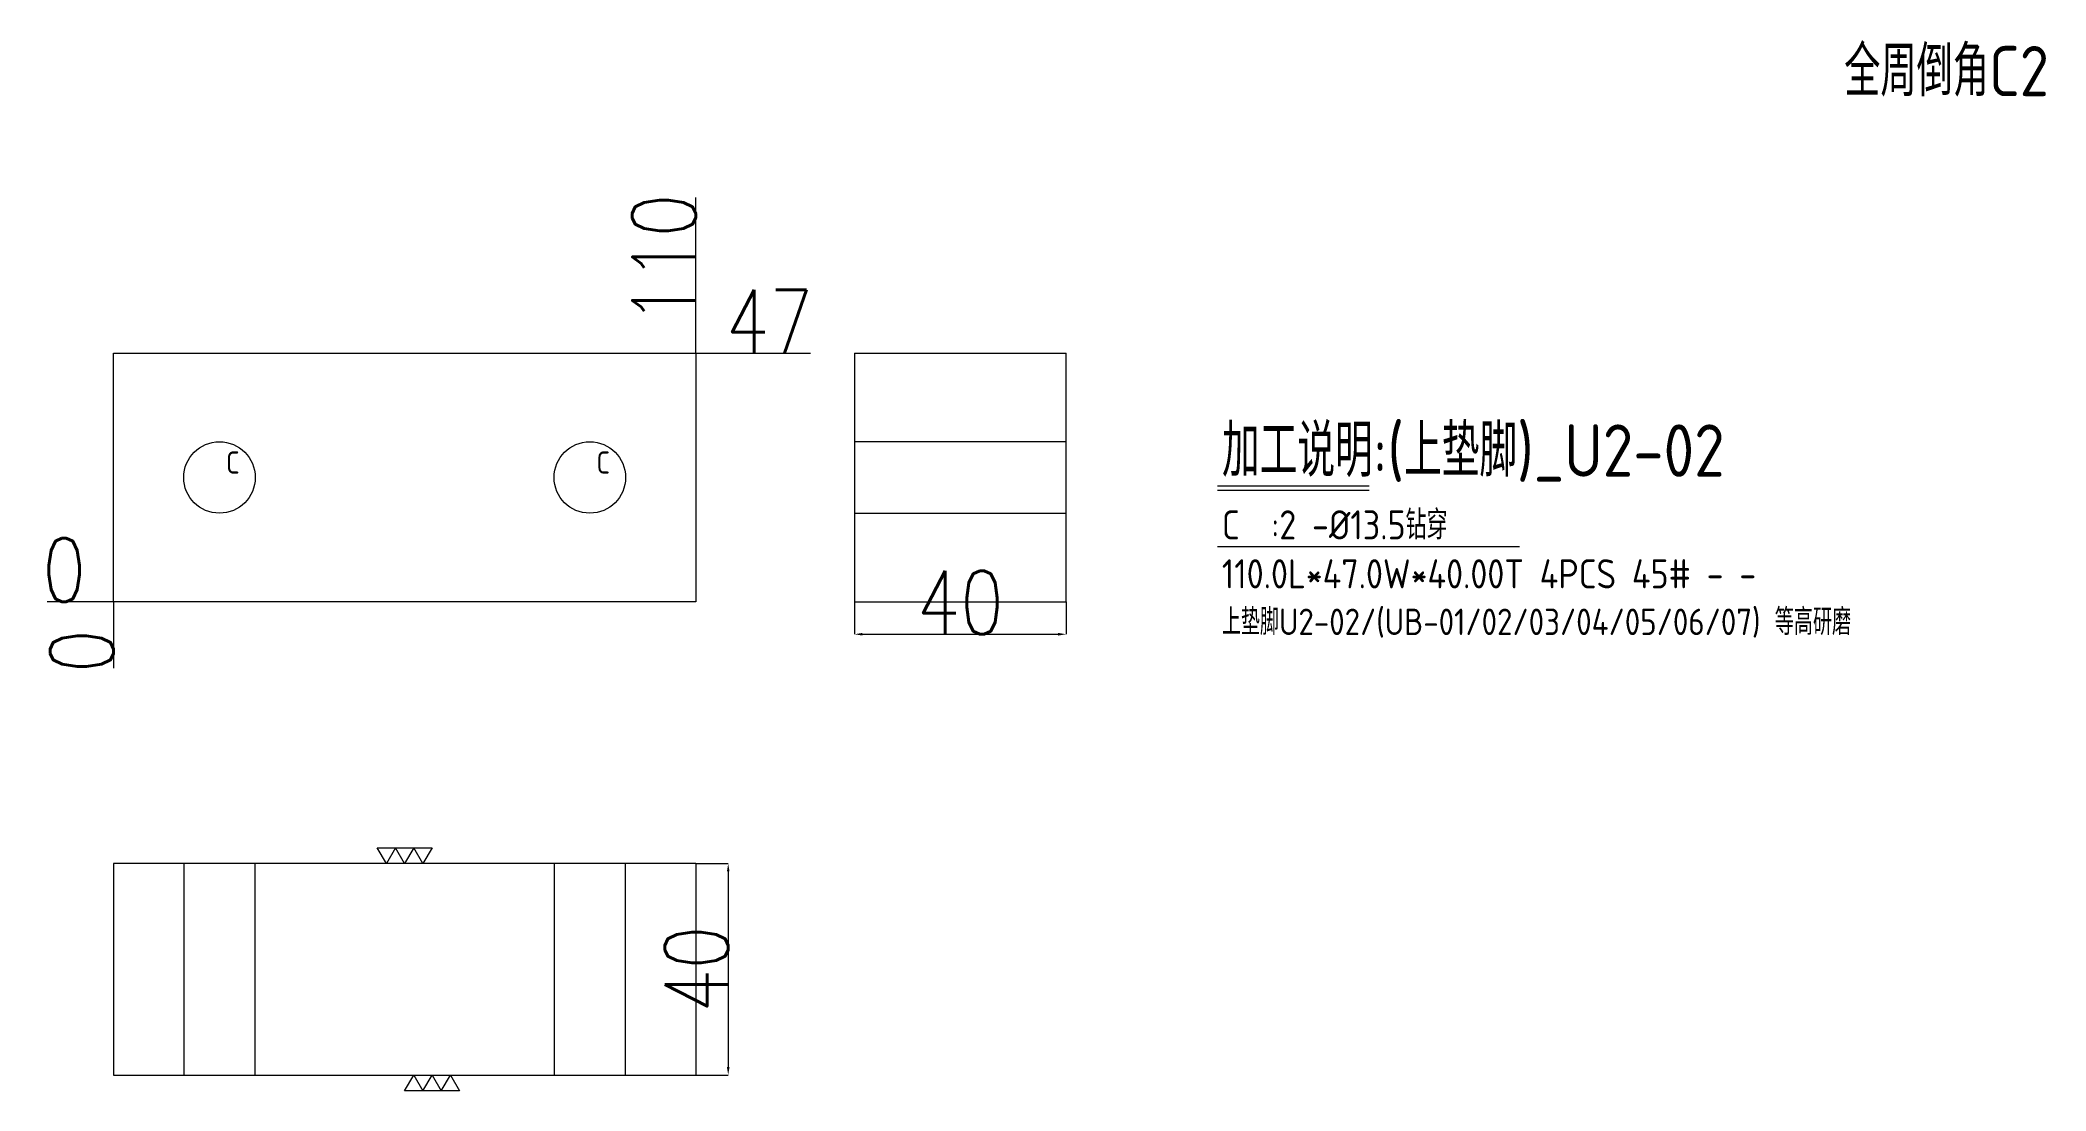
# Model space of a CAD drawing. Header units: millimetres. Extents: x 7028 to 7407, y 57805 to 58003.
import ezdxf

# ---------------------------------------------------------------- set-up
doc = ezdxf.new("R2010")
doc.units = ezdxf.units.MM
doc.linetypes.add('DASHED', pattern=[0])
doc.layers.add('DIM', color=4, linetype='Continuous', lineweight=20)
doc.layers.add('U2', color=185, linetype='Continuous', lineweight=20)
doc.styles.add('gbenor', font='gbenor.shx', dxfattribs={"bigfont": 'gbcbig.shx'})
doc.styles.add('TXT', font='txt.shx', dxfattribs={"width": 0.8, "bigfont": 'ctxt.shx'})
doc.dimstyles.new('零件', dxfattribs={"dimscale": 1.5, "dimtxt": 8, "dimasz": 1, "dimexe": 0, "dimexo": 0, "dimgap": 0, "dimtad": 1, "dimtxsty": 'TXT', "dimcen": 0, "dimclrd": 252, "dimclre": 252, "dimclrt": 4, "dimazin": 3, "dimtp": 0.001, "dimtm": 0.001, "dimtfac": 1, "dimtmove": 0, "dimatfit": 3, "dimlwd": 5, "dimlwe": 5})

# ---------------------------------------------------------------- blocks, each defined once
blk = doc.blocks.new('*D1107')
at = {"layer": 'Defpoints', "color": 0}
for p in [(7152.07, 57944.08), (7158.22, 57944.08), (7042.07, 57897.08)]:
    blk.add_point(p, dxfattribs=at)
at = {"layer": 'DIM', "color": 252, "lineweight": 5}
blk.add_line((7152.07, 57944.08), (7173.77, 57944.08), dxfattribs=at)
at = {"layer": 'DIM', "color": 4, "lineweight": 5, "insert": (7165.99, 57950.08), "char_height": 12, "attachment_point": 5, "style": 'TXT'}
blk.add_mtext('47', dxfattribs=at)
blk = doc.blocks.new('*D1108')
at = {"layer": 'Defpoints', "color": 0}
for p in [(7035.92, 57897.08), (7042.07, 57897.08), (7042.07, 57897.08)]:
    blk.add_point(p, dxfattribs=at)
at = {"layer": 'DIM', "color": 252, "lineweight": 5}
blk.add_line((7042.07, 57897.08), (7029.52, 57897.08), dxfattribs=at)
at = {"layer": 'DIM', "color": 4, "lineweight": 5, "insert": (7032.72, 57903.08), "char_height": 12, "attachment_point": 5, "style": 'TXT'}
blk.add_mtext('0', dxfattribs=at)
blk = doc.blocks.new('*D1109')
at = {"layer": 'Defpoints', "color": 0}
for p in [(7042.07, 57897.08), (7042.07, 57897.08), (7042.07, 57890.93)]:
    blk.add_point(p, dxfattribs=at)
at = {"layer": 'DIM', "color": 252, "lineweight": 5}
blk.add_line((7042.07, 57897.08), (7042.07, 57884.53), dxfattribs=at)
at = {"layer": 'DIM', "color": 4, "lineweight": 5, "insert": (7036.07, 57887.73), "char_height": 12, "attachment_point": 5, "rotation": 90, "style": 'TXT'}
blk.add_mtext('0', dxfattribs=at)
blk = doc.blocks.new('*D1110')
at = {"layer": 'Defpoints', "color": 0}
for p in [(7152.07, 57950.23), (7152.07, 57944.08), (7042.07, 57897.08)]:
    blk.add_point(p, dxfattribs=at)
at = {"layer": 'DIM', "color": 252, "lineweight": 5}
blk.add_line((7152.07, 57944.08), (7152.07, 57973.55), dxfattribs=at)
at = {"layer": 'DIM', "color": 4, "lineweight": 5, "insert": (7146.07, 57961.89), "char_height": 12, "attachment_point": 5, "rotation": 90, "style": 'TXT'}
blk.add_mtext('110', dxfattribs=at)
blk = doc.blocks.new('*D1111')
at = {"layer": 'Defpoints', "color": 0}
for p in [(7152.07, 57847.57), (7152.07, 57807.57), (7158.22, 57807.57)]:
    blk.add_point(p, dxfattribs=at)
at = {"layer": 'DIM', "color": 252, "lineweight": 5}
for p, q in [((7152.07, 57847.57), (7158.22, 57847.57)), ((7158.22, 57846.07), (7158.22, 57809.07)), ((7152.07, 57807.57), (7158.22, 57807.57))]:
    blk.add_line(p, q, dxfattribs=at)
at = {"layer": 'DIM', "color": 252}
for points in [[(7158.47, 57846.07), (7157.97, 57846.07), (7158.22, 57847.57)], [(7157.97, 57809.07), (7158.47, 57809.07), (7158.22, 57807.57)]]:
    blk.add_solid(points, dxfattribs=at)
at = {"layer": 'DIM', "color": 4, "lineweight": 5, "insert": (7152.22, 57827.57), "char_height": 12, "attachment_point": 5, "rotation": 90, "style": 'TXT'}
blk.add_mtext('40', dxfattribs=at)
blk = doc.blocks.new('*D1112')
at = {"layer": 'Defpoints', "color": 0}
for p in [(7182.07, 57897.08), (7222.07, 57897.08), (7222.07, 57890.93)]:
    blk.add_point(p, dxfattribs=at)
at = {"layer": 'DIM', "color": 252, "lineweight": 5}
for p, q in [((7182.07, 57897.08), (7182.07, 57890.93)), ((7222.07, 57897.08), (7222.07, 57890.93)), ((7183.57, 57890.93), (7220.57, 57890.93))]:
    blk.add_line(p, q, dxfattribs=at)
at = {"layer": 'DIM', "color": 252}
for points in [[(7183.57, 57891.18), (7183.57, 57890.68), (7182.07, 57890.93)], [(7220.57, 57890.68), (7220.57, 57891.18), (7222.07, 57890.93)]]:
    blk.add_solid(points, dxfattribs=at)
at = {"layer": 'DIM', "color": 4, "lineweight": 5, "insert": (7202.07, 57896.93), "char_height": 12, "attachment_point": 5, "style": 'TXT'}
blk.add_mtext('40', dxfattribs=at)

msp = doc.modelspace()

# ---------------------------------------------------------------- linework, layer by layer
at = {"layer": 'DIM', "color": 8, "linetype": 'Continuous', "lineweight": 5}
for p, q in [((7250.684, 57919.007), (7279.374, 57919.007)), ((7250.684, 57918.181), (7279.374, 57918.181)), ((7250.684, 57907.548), (7307.757, 57907.548))]:
    msp.add_line(p, q, dxfattribs=at)
at = {"layer": 'DIM', "linetype": 'Continuous', "lineweight": 5}
for points in [[(7102.269, 57850.566), (7100.537, 57847.566), (7098.805, 57850.566), (7097.073, 57847.566), (7095.341, 57850.566), (7093.609, 57847.566), (7091.877, 57850.566), (7102.269, 57850.566)], [(7097.073, 57804.566), (7098.805, 57807.566), (7100.537, 57804.566), (7102.269, 57807.566), (7104.001, 57804.566), (7105.734, 57807.566), (7107.466, 57804.566), (7097.073, 57804.566)]]:
    msp.add_lwpolyline(points, close=True, dxfattribs=at)
at = {"layer": 'U2', "color": 135, "linetype": 'Continuous', "lineweight": 5}
for p, q in [((7042.073, 57897.082), (7042.073, 57944.082)), ((7042.073, 57944.082), (7152.073, 57944.082)), ((7152.073, 57944.082), (7152.073, 57897.082)), ((7182.073, 57944.082), (7182.073, 57897.082)), ((7182.073, 57944.082), (7222.073, 57944.082)), ((7222.073, 57897.082), (7222.073, 57944.082)), ((7152.073, 57897.082), (7042.073, 57897.082)), ((7182.073, 57897.082), (7222.073, 57897.082)), ((7152.073, 57847.566), (7042.073, 57847.566)), ((7042.073, 57847.566), (7042.073, 57807.566)), ((7152.073, 57847.566), (7152.073, 57807.566)), ((7042.073, 57807.566), (7152.073, 57807.566))]:
    msp.add_line(p, q, dxfattribs=at)
at = {"layer": 'U2', "color": 31, "linetype": 'DASHED', "lineweight": 5, "ltscale": 0.271179}
for p, q in [((7222.073, 57927.335), (7182.073, 57927.335)), ((7182.073, 57913.828), (7222.073, 57913.828)), ((7055.32, 57847.566), (7055.32, 57807.566)), ((7068.827, 57807.566), (7068.827, 57847.566)), ((7125.32, 57847.566), (7125.32, 57807.566)), ((7138.827, 57807.566), (7138.827, 57847.566))]:
    msp.add_line(p, q, dxfattribs=at)
at = {"layer": 'U2', "color": 42, "linetype": 'Continuous', "lineweight": 5}
for centre in [(7062.073, 57920.582), (7132.073, 57920.582)]:
    msp.add_circle(centre, 6.753, dxfattribs=at)

# ---------------------------------------------------------------- texts
at = {"layer": 'DIM', "color": 6, "lineweight": 5, "style": 'gbenor'}
msp.add_text('全周倒角C2', height=9.5, dxfattribs=at).set_placement((7369.113, 57992.687))
at = {"layer": 'DIM', "color": 4, "lineweight": 5, "style": 'gbenor'}
for s, height, p in [('加工说明:(上垫脚)_U2-02', 9.9, (7251.526, 57920.716)), ('C', 4.2, (7063.318, 57921.31)), ('C', 4.2, (7133.318, 57921.31)), ('C  :2 -%%c13.5钻穿', 5.5, (7251.509, 57908.865)), ('110.0L*47.0W*40.00T 4PCS 45# - -', 5.5, (7251.509, 57899.607))]:
    msp.add_text(s, height=height, dxfattribs=at).set_placement(p)
at = {"layer": 'DIM', "color": 21, "lineweight": 5, "style": 'gbenor'}
msp.add_text('上垫脚U2-02/(UB-01/02/03/04/05/06/07) 等高研磨', height=5, dxfattribs=at).set_placement((7251.509, 57890.779))

# ---------------------------------------------------------------- dimensions: what is measured, and where the dimension line sits
at = {"layer": 'DIM', "lineweight": 5}
for feature_location, offset, dtype, origin, picture, middle in [((7152.073, 57944.082), (0, 6.15), 1, (7042.073, 57897.082), '*D1110', (7146.073, 57961.889)), ((7152.073, 57944.082), (6.15, 0), 0, (7042.073, 57897.082), '*D1107', (7165.995, 57950.082)), ((7042.073276108, 57897.08181058), (-6.15, 0), 0, (7042.073276108, 57897.08181058), '*D1108', (7032.723276108, 57903.08181058)), ((7042.073276108, 57897.08181058), (0, -6.15), 1, (7042.073276108, 57897.08181058), '*D1109', (7036.073276108, 57887.73181058))]:
    dim = msp.add_ordinate_dim(feature_location=feature_location, offset=offset, dtype=dtype, origin=origin, dimstyle='零件', dxfattribs=at)
    dim.commit()
    dim.dimension.update_dxf_attribs({"geometry": picture, "text_midpoint": middle})
dim = msp.add_linear_dim(base=(7222.073, 57890.932), p1=(7182.073, 57897.082), p2=(7222.073, 57897.082), dimstyle='零件', dxfattribs=at)
dim.commit()
dim.dimension.update_dxf_attribs({"geometry": '*D1112', "text_midpoint": (7202.073, 57896.932)})
dim = msp.add_linear_dim(base=(7158.223, 57807.566), p1=(7152.073, 57847.566), p2=(7152.073, 57807.566), angle=90, dimstyle='零件', dxfattribs=at)
dim.commit()
dim.dimension.update_dxf_attribs({"geometry": '*D1111', "text_midpoint": (7152.223, 57827.566)})

doc.saveas('drawing.dxf')
